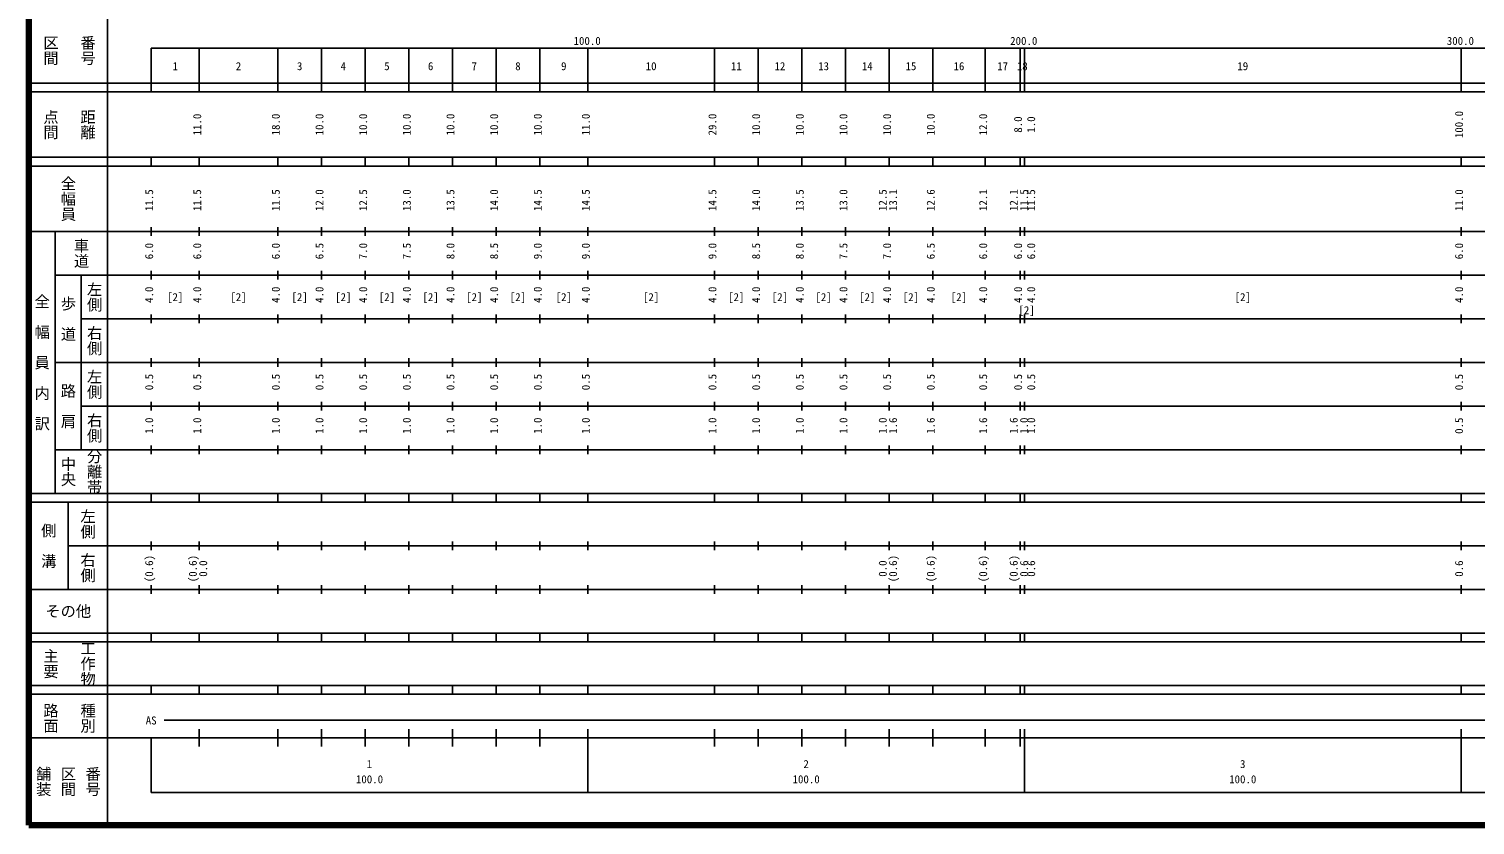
# Model space of a CAD drawing. Units: millimetres on the paper, enlarged 1000 times. Extents: x 40000 to 680000, y 20000 to 380000.
# Drawn here: x 40000 to 371208, y 20000 to 202409 of the extents above; entities that cross this region are included whole.
import ezdxf
from ezdxf.enums import TextEntityAlignment as Align

# ---------------------------------------------------------------- set-up
doc = ezdxf.new("R2010")
doc.units = ezdxf.units.MM
doc.header["$LTSCALE"] = 1000
doc.layers.add('M-TTL', color=2, linetype='Continuous', lineweight=140)
doc.layers.add('M-TTL-BAND', color=7, linetype='Continuous', lineweight=25)
doc.styles.add('@ＭＳ ゴシック', font='')
doc.styles.add('ＭＳ ゴシック', font='')
doc.styles.get('@ＭＳ ゴシック').set_extended_font_data('@MS Gothic')
doc.styles.get('ＭＳ ゴシック').set_extended_font_data('MS Gothic')

msp = doc.modelspace()

# ---------------------------------------------------------------- linework, layer by layer
at = {"layer": 'M-TTL'}
for p, q in [((40000, 380000), (40000, 20000)), ((40000, 20000), (680000, 20000))]:
    msp.add_line(p, q, dxfattribs=at)
at = {"layer": 'M-TTL-BAND'}
for p, q in [((58000, 370000), (58000, 20000)), ((68000, 198000), (579000, 198000)), ((68000, 198000), (68000, 188000)), ((79000, 188000), (79000, 198000)), ((97000, 188000), (97000, 198000)), ((107000, 188000), (107000, 198000)), ((117000, 188000), (117000, 198000)), ((127000, 188000), (127000, 198000)), ((137000, 188000), (137000, 198000)), ((147000, 188000), (147000, 198000)), ((157000, 188000), (157000, 198000)), ((168000, 188000), (168000, 198000)), ((197000, 188000), (197000, 198000)), ((207000, 188000), (207000, 198000)), ((217000, 188000), (217000, 198000)), ((227000, 188000), (227000, 198000)), ((237000, 188000), (237000, 198000)), ((247000, 188000), (247000, 198000)), ((259000, 188000), (259000, 198000)), ((267000, 188000), (267000, 198000)), ((268000, 188000), (268000, 198000)), ((368000, 188000), (368000, 198000)), ((40000, 190000), (579000, 190000)), ((40000, 188000), (579000, 188000)), ((40000, 173000), (579000, 173000)), ((68000, 171000), (68000, 173000)), ((79000, 171000), (79000, 173000)), ((97000, 171000), (97000, 173000)), ((107000, 171000), (107000, 173000)), ((117000, 171000), (117000, 173000)), ((127000, 171000), (127000, 173000)), ((137000, 171000), (137000, 173000)), ((147000, 171000), (147000, 173000)), ((157000, 171000), (157000, 173000)), ((168000, 171000), (168000, 173000)), ((197000, 171000), (197000, 173000)), ((207000, 171000), (207000, 173000)), ((217000, 171000), (217000, 173000)), ((227000, 171000), (227000, 173000)), ((237000, 171000), (237000, 173000)), ((247000, 171000), (247000, 173000)), ((259000, 171000), (259000, 173000)), ((267000, 171000), (267000, 173000)), ((268000, 171000), (268000, 173000)), ((368000, 171000), (368000, 173000)), ((40000, 171000), (579000, 171000)), ((40000, 156000), (579000, 156000)), ((46000, 96000), (46000, 156000)), ((68000, 155000), (68000, 157000)), ((79000, 155000), (79000, 157000)), ((97000, 155000), (97000, 157000)), ((107000, 155000), (107000, 157000)), ((117000, 155000), (117000, 157000)), ((127000, 155000), (127000, 157000)), ((137000, 155000), (137000, 157000)), ((147000, 155000), (147000, 157000)), ((157000, 155000), (157000, 157000)), ((168000, 155000), (168000, 157000)), ((197000, 155000), (197000, 157000)), ((207000, 155000), (207000, 157000)), ((217000, 155000), (217000, 157000)), ((227000, 155000), (227000, 157000)), ((237000, 155000), (237000, 157000)), ((247000, 155000), (247000, 157000)), ((259000, 155000), (259000, 157000)), ((267000, 155000), (267000, 157000)), ((268000, 155000), (268000, 157000)), ((368000, 155000), (368000, 157000)), ((46000, 146000), (579000, 146000)), ((52000, 146000), (52000, 106000)), ((68000, 145000), (68000, 147000)), ((79000, 145000), (79000, 147000)), ((97000, 145000), (97000, 147000)), ((107000, 145000), (107000, 147000)), ((117000, 145000), (117000, 147000)), ((127000, 145000), (127000, 147000)), ((137000, 145000), (137000, 147000)), ((147000, 145000), (147000, 147000)), ((157000, 145000), (157000, 147000)), ((168000, 145000), (168000, 147000)), ((197000, 145000), (197000, 147000)), ((207000, 145000), (207000, 147000)), ((217000, 145000), (217000, 147000)), ((227000, 145000), (227000, 147000)), ((237000, 145000), (237000, 147000)), ((247000, 145000), (247000, 147000)), ((259000, 145000), (259000, 147000)), ((267000, 145000), (267000, 147000)), ((268000, 145000), (268000, 147000)), ((368000, 145000), (368000, 147000)), ((52000, 136000), (579000, 136000)), ((68000, 135000), (68000, 137000)), ((79000, 135000), (79000, 137000)), ((97000, 135000), (97000, 137000)), ((107000, 135000), (107000, 137000)), ((117000, 135000), (117000, 137000)), ((127000, 135000), (127000, 137000)), ((137000, 135000), (137000, 137000)), ((147000, 135000), (147000, 137000)), ((157000, 135000), (157000, 137000)), ((168000, 135000), (168000, 137000)), ((197000, 135000), (197000, 137000)), ((207000, 135000), (207000, 137000)), ((217000, 135000), (217000, 137000)), ((227000, 135000), (227000, 137000)), ((237000, 135000), (237000, 137000)), ((247000, 135000), (247000, 137000)), ((259000, 135000), (259000, 137000)), ((267000, 135000), (267000, 137000)), ((268000, 135000), (268000, 137000)), ((368000, 135000), (368000, 137000)), ((46000, 126000), (579000, 126000)), ((68000, 125000), (68000, 127000)), ((79000, 125000), (79000, 127000)), ((97000, 125000), (97000, 127000)), ((107000, 125000), (107000, 127000)), ((117000, 125000), (117000, 127000)), ((127000, 125000), (127000, 127000)), ((137000, 125000), (137000, 127000)), ((147000, 125000), (147000, 127000)), ((157000, 125000), (157000, 127000)), ((168000, 125000), (168000, 127000)), ((197000, 125000), (197000, 127000)), ((207000, 125000), (207000, 127000)), ((217000, 125000), (217000, 127000)), ((227000, 125000), (227000, 127000)), ((237000, 125000), (237000, 127000)), ((247000, 125000), (247000, 127000)), ((259000, 125000), (259000, 127000)), ((267000, 125000), (267000, 127000)), ((268000, 125000), (268000, 127000)), ((368000, 125000), (368000, 127000)), ((52000, 116000), (579000, 116000)), ((68000, 115000), (68000, 117000)), ((79000, 115000), (79000, 117000)), ((97000, 115000), (97000, 117000)), ((107000, 115000), (107000, 117000)), ((117000, 115000), (117000, 117000)), ((127000, 115000), (127000, 117000)), ((137000, 115000), (137000, 117000)), ((147000, 115000), (147000, 117000)), ((157000, 115000), (157000, 117000)), ((168000, 115000), (168000, 117000)), ((197000, 115000), (197000, 117000)), ((207000, 115000), (207000, 117000)), ((217000, 115000), (217000, 117000)), ((227000, 115000), (227000, 117000)), ((237000, 115000), (237000, 117000)), ((247000, 115000), (247000, 117000)), ((259000, 115000), (259000, 117000)), ((267000, 115000), (267000, 117000)), ((268000, 115000), (268000, 117000)), ((368000, 115000), (368000, 117000)), ((46000, 106000), (579000, 106000)), ((68000, 105000), (68000, 107000)), ((79000, 105000), (79000, 107000)), ((97000, 105000), (97000, 107000)), ((107000, 105000), (107000, 107000)), ((117000, 105000), (117000, 107000)), ((127000, 105000), (127000, 107000)), ((137000, 105000), (137000, 107000)), ((147000, 105000), (147000, 107000)), ((157000, 105000), (157000, 107000)), ((168000, 105000), (168000, 107000)), ((197000, 105000), (197000, 107000)), ((207000, 105000), (207000, 107000)), ((217000, 105000), (217000, 107000)), ((227000, 105000), (227000, 107000)), ((237000, 105000), (237000, 107000)), ((247000, 105000), (247000, 107000)), ((259000, 105000), (259000, 107000)), ((267000, 105000), (267000, 107000)), ((268000, 105000), (268000, 107000)), ((368000, 105000), (368000, 107000)), ((40000, 96000), (579000, 96000)), ((40000, 94000), (579000, 94000)), ((49000, 94000), (49000, 74000)), ((68000, 94000), (68000, 96000)), ((79000, 94000), (79000, 96000)), ((97000, 94000), (97000, 96000)), ((107000, 94000), (107000, 96000)), ((117000, 94000), (117000, 96000)), ((127000, 94000), (127000, 96000)), ((137000, 94000), (137000, 96000)), ((147000, 94000), (147000, 96000)), ((157000, 94000), (157000, 96000)), ((168000, 94000), (168000, 96000)), ((197000, 94000), (197000, 96000)), ((207000, 94000), (207000, 96000)), ((217000, 94000), (217000, 96000)), ((227000, 94000), (227000, 96000)), ((237000, 94000), (237000, 96000)), ((247000, 94000), (247000, 96000)), ((259000, 94000), (259000, 96000)), ((267000, 94000), (267000, 96000)), ((268000, 94000), (268000, 96000)), ((368000, 94000), (368000, 96000)), ((49000, 84000), (579000, 84000)), ((68000, 83000), (68000, 85000)), ((79000, 83000), (79000, 85000)), ((97000, 83000), (97000, 85000)), ((107000, 83000), (107000, 85000)), ((117000, 83000), (117000, 85000)), ((127000, 83000), (127000, 85000)), ((137000, 83000), (137000, 85000)), ((147000, 83000), (147000, 85000)), ((157000, 83000), (157000, 85000)), ((168000, 83000), (168000, 85000)), ((197000, 83000), (197000, 85000)), ((207000, 83000), (207000, 85000)), ((217000, 83000), (217000, 85000)), ((227000, 83000), (227000, 85000)), ((237000, 83000), (237000, 85000)), ((247000, 83000), (247000, 85000)), ((259000, 83000), (259000, 85000)), ((267000, 83000), (267000, 85000)), ((268000, 83000), (268000, 85000)), ((368000, 83000), (368000, 85000)), ((40000, 74000), (579000, 74000)), ((68000, 73000), (68000, 75000)), ((79000, 73000), (79000, 75000)), ((97000, 73000), (97000, 75000)), ((107000, 73000), (107000, 75000)), ((117000, 73000), (117000, 75000)), ((127000, 73000), (127000, 75000)), ((137000, 73000), (137000, 75000)), ((147000, 73000), (147000, 75000)), ((157000, 73000), (157000, 75000)), ((168000, 73000), (168000, 75000)), ((197000, 73000), (197000, 75000)), ((207000, 73000), (207000, 75000)), ((217000, 73000), (217000, 75000)), ((227000, 73000), (227000, 75000)), ((237000, 73000), (237000, 75000)), ((247000, 73000), (247000, 75000)), ((259000, 73000), (259000, 75000)), ((267000, 73000), (267000, 75000)), ((268000, 73000), (268000, 75000)), ((368000, 73000), (368000, 75000)), ((40000, 64000), (579000, 64000)), ((68000, 62000), (68000, 64000)), ((79000, 62000), (79000, 64000)), ((97000, 62000), (97000, 64000)), ((107000, 62000), (107000, 64000)), ((117000, 62000), (117000, 64000)), ((127000, 62000), (127000, 64000)), ((137000, 62000), (137000, 64000)), ((147000, 62000), (147000, 64000)), ((157000, 62000), (157000, 64000)), ((168000, 62000), (168000, 64000)), ((197000, 62000), (197000, 64000)), ((207000, 62000), (207000, 64000)), ((217000, 62000), (217000, 64000)), ((227000, 62000), (227000, 64000)), ((237000, 62000), (237000, 64000)), ((247000, 62000), (247000, 64000)), ((259000, 62000), (259000, 64000)), ((267000, 62000), (267000, 64000)), ((268000, 62000), (268000, 64000)), ((368000, 62000), (368000, 64000)), ((40000, 62000), (579000, 62000)), ((40000, 52000), (579000, 52000)), ((40000, 50000), (579000, 50000)), ((68000, 50000), (68000, 52000)), ((79000, 50000), (79000, 52000)), ((97000, 50000), (97000, 52000)), ((107000, 50000), (107000, 52000)), ((117000, 50000), (117000, 52000)), ((127000, 50000), (127000, 52000)), ((137000, 50000), (137000, 52000)), ((147000, 50000), (147000, 52000)), ((157000, 50000), (157000, 52000)), ((168000, 50000), (168000, 52000)), ((197000, 50000), (197000, 52000)), ((207000, 50000), (207000, 52000)), ((217000, 50000), (217000, 52000)), ((227000, 50000), (227000, 52000)), ((237000, 50000), (237000, 52000)), ((247000, 50000), (247000, 52000)), ((259000, 50000), (259000, 52000)), ((267000, 50000), (267000, 52000)), ((268000, 50000), (268000, 52000)), ((368000, 50000), (368000, 52000)), ((71000, 44000), (559000, 44000)), ((40000, 40000), (579000, 40000)), ((68000, 40000), (68000, 27500)), ((79000, 38000), (79000, 42000)), ((97000, 38000), (97000, 42000)), ((107000, 38000), (107000, 42000)), ((117000, 38000), (117000, 42000)), ((127000, 38000), (127000, 42000)), ((137000, 38000), (137000, 42000)), ((147000, 38000), (147000, 42000)), ((157000, 38000), (157000, 42000)), ((168000, 27500), (168000, 42000)), ((197000, 38000), (197000, 42000)), ((207000, 38000), (207000, 42000)), ((217000, 38000), (217000, 42000)), ((227000, 38000), (227000, 42000)), ((237000, 38000), (237000, 42000)), ((247000, 38000), (247000, 42000)), ((259000, 38000), (259000, 42000)), ((267000, 38000), (267000, 42000)), ((268000, 27500), (268000, 42000)), ((368000, 27500), (368000, 42000)), ((68000, 27500), (579000, 27500))]:
    msp.add_line(p, q, dxfattribs=at)

# ---------------------------------------------------------------- texts
at = {"layer": 'M-TTL-BAND', "style": '@ＭＳ ゴシック'}
for s, p in [('区間', (45000, 197500)), ('番号', (53500, 197500)), ('点間', (45000, 180500)), ('距離', (53500, 180500)), ('全幅員', (49000, 163500)), ('車道', (52000, 151000)), ('左側', (55000, 141000)), ('全\u3000幅\u3000員\u3000内\u3000訳', (43000, 126000)), ('歩\u3000道', (49000, 136000)), ('右側', (55000, 131000)), ('左側', (55000, 121000)), ('路\u3000肩', (49000, 116000)), ('右側', (55000, 111000)), ('分離帯', (55000, 101000)), ('中央', (49000, 101000)), ('左側', (53500, 89000)), ('側\u3000溝', (44500, 84000)), ('右側', (53500, 79000)), ('主要', (45000, 57000)), ('工作物', (53500, 57000)), ('路面', (45000, 44500)), ('種別', (53500, 44500)), ('舗装', (43333, 30000)), ('区間', (49000, 30000)), ('番号', (54667, 30000))]:
    msp.add_text(s, height=2566, rotation=270, dxfattribs=at).set_placement(p, align=Align.MIDDLE_CENTER)
at = {"layer": 'M-TTL-BAND', "style": 'ＭＳ ゴシック'}
for s, p in [('100.0', (167844, 198195)), ('200.0', (267844, 198195)), ('300.0', (367844, 198195)), ('1', (73500, 192405)), ('2', (88000, 192405)), ('3', (102000, 192405)), ('4', (112000, 192405)), ('5', (122000, 192405)), ('6', (132000, 192405)), ('7', (142000, 192405)), ('8', (152000, 192405)), ('9', (162500, 192405)), ('10', (182500, 192405)), ('11', (202000, 192405)), ('12', (212000, 192405)), ('13', (222000, 192405)), ('14', (232000, 192405)), ('15', (242000, 192405)), ('16', (253000, 192405)), ('17', (263000, 192405)), ('18', (267500, 192405)), ('19', (318000, 192405)), ('[2]', (73500, 139500)), ('[2]', (88000, 139500)), ('[2]', (102000, 139500)), ('[2]', (112000, 139500)), ('[2]', (122000, 139500)), ('[2]', (132000, 139500)), ('[2]', (142000, 139500)), ('[2]', (152000, 139500)), ('[2]', (162500, 139500)), ('[2]', (182500, 139500)), ('[2]', (202000, 139500)), ('[2]', (212000, 139500)), ('[2]', (222000, 139500)), ('[2]', (232000, 139500)), ('[2]', (242000, 139500)), ('[2]', (253000, 139500)), ('[2]', (318000, 139500)), ('[2]', (268500, 136500)), ('AS', (68000, 42500)), ('1', (118000, 32523)), ('2', (218000, 32523)), ('3', (318000, 32523)), ('100.0', (118000, 29033)), ('100.0', (218000, 29033)), ('100.0', (318000, 29033))]:
    msp.add_text(s, height=1833, dxfattribs=at).set_placement(p, align=Align.BOTTOM_CENTER)
for s, p in [('11.0', (80000, 180500)), ('18.0', (98000, 180500)), ('10.0', (108000, 180500)), ('10.0', (118000, 180500)), ('10.0', (128000, 180500)), ('10.0', (138000, 180500)), ('10.0', (148000, 180500)), ('10.0', (158000, 180500)), ('11.0', (169000, 180500)), ('29.0', (198000, 180500)), ('10.0', (208000, 180500)), ('10.0', (218000, 180500)), ('10.0', (228000, 180500)), ('10.0', (238000, 180500)), ('10.0', (248000, 180500)), ('12.0', (260000, 180500)), ('8.0', (268000, 180500)), ('1.0', (271000, 180500)), ('100.0', (369000, 180500)), ('11.5', (69000, 163174)), ('11.5', (80000, 163174)), ('11.5', (98000, 163174)), ('12.0', (108000, 163174)), ('12.5', (118000, 163174)), ('13.0', (128000, 163174)), ('13.5', (138000, 163174)), ('14.0', (148000, 163174)), ('14.5', (158000, 163174)), ('14.5', (169000, 163174)), ('14.5', (198000, 163174)), ('14.0', (208000, 163174)), ('13.5', (218000, 163174)), ('13.0', (228000, 163174)), ('12.5', (237000, 163174)), ('13.1', (239370, 163174)), ('12.6', (248000, 163174)), ('12.1', (260000, 163174)), ('12.1', (267000, 163174)), ('11.5', (269370, 163174)), ('11.5', (271000, 163174)), ('11.0', (369000, 163174)), ('6.0', (69000, 151500)), ('6.0', (80000, 151500)), ('6.0', (98000, 151500)), ('6.5', (108000, 151500)), ('7.0', (118000, 151500)), ('7.5', (128000, 151500)), ('8.0', (138000, 151500)), ('8.5', (148000, 151500)), ('9.0', (158000, 151500)), ('9.0', (169000, 151500)), ('9.0', (198000, 151500)), ('8.5', (208000, 151500)), ('8.0', (218000, 151500)), ('7.5', (228000, 151500)), ('7.0', (238000, 151500)), ('6.5', (248000, 151500)), ('6.0', (260000, 151500)), ('6.0', (268000, 151500)), ('6.0', (271000, 151500)), ('6.0', (369000, 151500)), ('4.0', (69000, 141500)), ('4.0', (80000, 141500)), ('4.0', (98000, 141500)), ('4.0', (108000, 141500)), ('4.0', (118000, 141500)), ('4.0', (128000, 141500)), ('4.0', (138000, 141500)), ('4.0', (148000, 141500)), ('4.0', (158000, 141500)), ('4.0', (169000, 141500)), ('4.0', (198000, 141500)), ('4.0', (208000, 141500)), ('4.0', (218000, 141500)), ('4.0', (228000, 141500)), ('4.0', (238000, 141500)), ('4.0', (248000, 141500)), ('4.0', (260000, 141500)), ('4.0', (268000, 141500)), ('4.0', (271000, 141500)), ('4.0', (369000, 141500)), ('0.5', (69000, 121500)), ('0.5', (80000, 121500)), ('0.5', (98000, 121500)), ('0.5', (108000, 121500)), ('0.5', (118000, 121500)), ('0.5', (128000, 121500)), ('0.5', (138000, 121500)), ('0.5', (148000, 121500)), ('0.5', (158000, 121500)), ('0.5', (169000, 121500)), ('0.5', (198000, 121500)), ('0.5', (208000, 121500)), ('0.5', (218000, 121500)), ('0.5', (228000, 121500)), ('0.5', (238000, 121500)), ('0.5', (248000, 121500)), ('0.5', (260000, 121500)), ('0.5', (268000, 121500)), ('0.5', (271000, 121500)), ('0.5', (369000, 121500)), ('1.0', (69000, 111500)), ('1.0', (80000, 111500)), ('1.0', (98000, 111500)), ('1.0', (108000, 111500)), ('1.0', (118000, 111500)), ('1.0', (128000, 111500)), ('1.0', (138000, 111500)), ('1.0', (148000, 111500)), ('1.0', (158000, 111500)), ('1.0', (169000, 111500)), ('1.0', (198000, 111500)), ('1.0', (208000, 111500)), ('1.0', (218000, 111500)), ('1.0', (228000, 111500)), ('1.0', (237000, 111500)), ('1.6', (239370, 111500)), ('1.6', (248000, 111500)), ('1.6', (260000, 111500)), ('1.6', (267000, 111500)), ('1.0', (269370, 111500)), ('1.0', (271000, 111500)), ('0.5', (369000, 111500)), ('(0.6)', (69000, 78764)), ('(0.6)', (79000, 78764)), ('0.0', (81370, 78764)), ('0.0', (237000, 78764)), ('(0.6)', (239370, 78764)), ('(0.6)', (248000, 78764)), ('(0.6)', (260000, 78764)), ('(0.6)', (267000, 78764)), ('0.6', (269370, 78764)), ('0.6', (271000, 78764)), ('0.6', (369000, 78764))]:
    msp.add_text(s, height=1833, rotation=90, dxfattribs=at).set_placement(p, align=Align.BOTTOM_CENTER)
msp.add_text('その他', height=2566, dxfattribs=at).set_placement((49000, 69000), align=Align.MIDDLE_CENTER)

doc.saveas('drawing.dxf')
